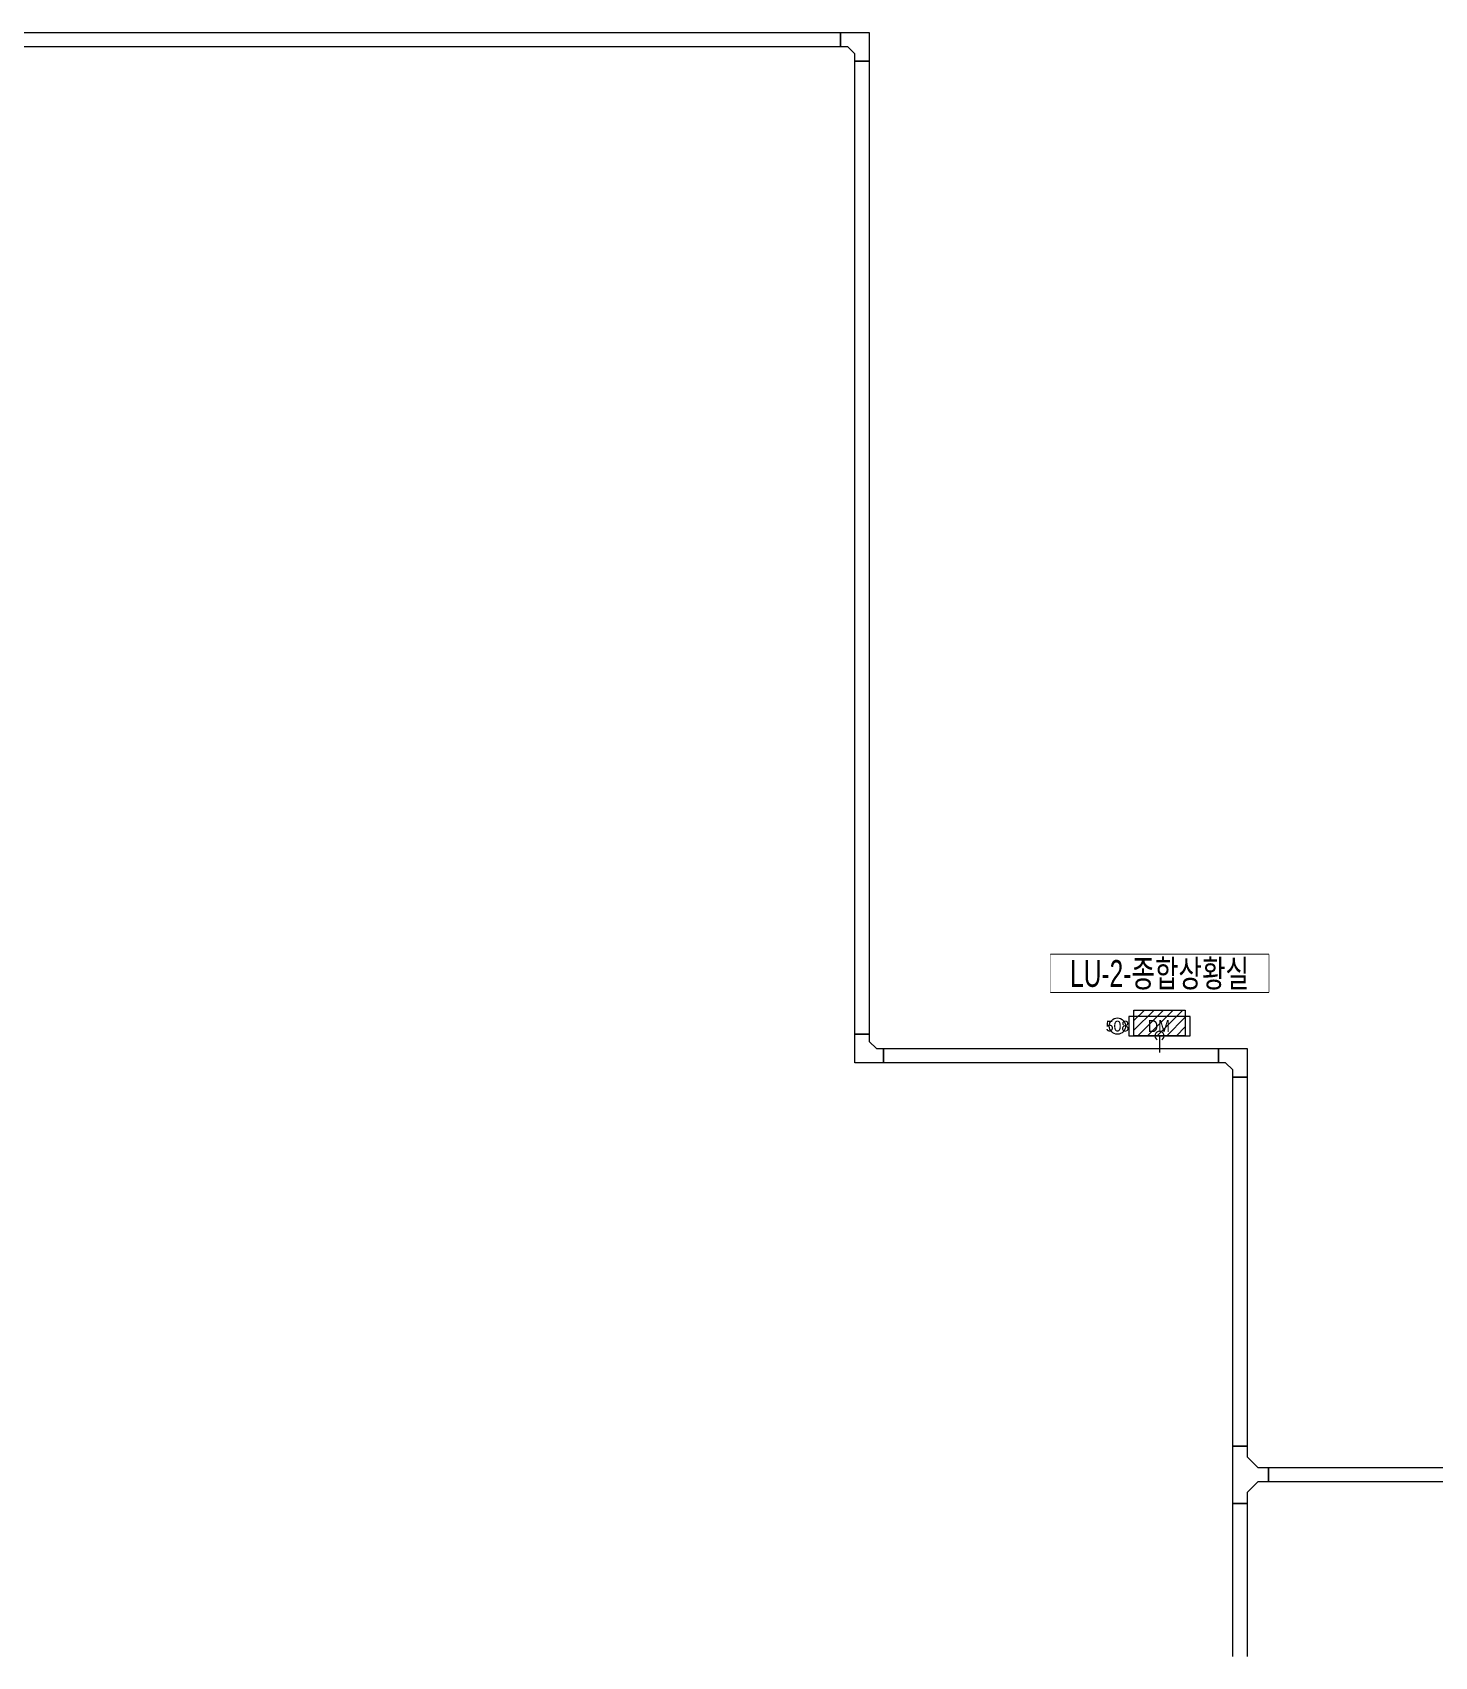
# Model space of a CAD drawing. Header units: millimetres. Extents: x 89450 to 753248, y -530175 to 1209785.
# Drawn here: x 289820 to 309450, y -170650 to -147916 of the extents above; entities that cross this region are included whole.
import ezdxf
from ezdxf.enums import TextEntityAlignment as Align

# ---------------------------------------------------------------- set-up
doc = ezdxf.new("R2010")
doc.units = ezdxf.units.MM
doc.header["$LTSCALE"] = 150
for name, color, linetype in [('------01 Distribution Panel_UPS_Emgency', 232, 'Continuous'), ('-----29 Indicator', 1, 'Continuous'), ('-----99 EPMS CABLE DUCT', 4, 'Continuous'), ('-----99 EPMS CONDUIT', 4, 'Continuous'), ('-----99 EPMS DEVICE', 3, 'Continuous')]:
    doc.layers.add(name, color=color, linetype=linetype)
doc.styles.add('ELEC', font='')
doc.styles.get('ELEC').set_extended_font_data('Dotum')

# ---------------------------------------------------------------- blocks, each defined once
blk = doc.blocks.new('A02')
h = blk.add_hatch()
h.set_pattern_fill('ANSI31', color=161, scale=25, style=0)
h.set_pattern_definition([(45, (-2000, -19200), (-56.1266, 56.1266), [])])
h.paths.add_polyline_path([(-300, 300), (-300, 0), (300, 0), (300, 300)])
at = {"color": 161}
blk.add_lwpolyline([(300, 0), (-300, 0), (-300, 300), (300, 300)], close=True, dxfattribs=at)
blk = doc.blocks.new('zw$32E')
for p, q in [((100, 0), (0, 0)), ((0, 0), (0, -400)), ((100, -75), (100, 0)), ((175, -150), (100, -75)), ((250, -150), (175, -150)), ((250, -250), (250, -150)), ((100, -325), (175, -250)), ((100, -400), (100, -325)), ((175, -250), (250, -250)), ((0, -400), (100, -400))]:
    blk.add_line(p, q)

msp = doc.modelspace()

# ---------------------------------------------------------------- linework, layer by layer
at = {"layer": '------01 Distribution Panel_UPS_Emgency', "color": 1, "elevation": 0}
msp.add_lwpolyline([(304073, -161350), (307128, -161350), (307128, -160825), (304073, -160825)], close=True, dxfattribs=at)
at = {"layer": '-----29 Indicator'}
msp.add_circle((305011, -161825), 114, dxfattribs=at)
at = {"layer": '-----99 EPMS CABLE DUCT'}
for points in [[(274398, -147916), (301135, -147916), (301135, -148116), (274398, -148116)], [(301335, -148316), (301535, -148316), (301535, -161939), (301335, -161939)], [(301735, -162139), (306425, -162139), (306425, -162339), (301735, -162339)], [(306625, -162539), (306825, -162539), (306825, -167706), (306625, -167706)], [(307125, -168206), (307125, -168006), (321512, -168006), (321512, -168206)]]:
    msp.add_lwpolyline(points, close=True, dxfattribs=at)
for points in [[(301135, -148116), (301135, -147916), (301535, -147916), (301535, -148316), (301335, -148316), (301335, -148216), (301235, -148116), (301135, -148116)], [(301735, -162139), (301735, -162339), (301335, -162339), (301335, -161939), (301535, -161939), (301535, -162039), (301635, -162139), (301735, -162139)], [(306425, -162339), (306425, -162139), (306825, -162139), (306825, -162539), (306625, -162539), (306625, -162439), (306525, -162339), (306425, -162339)], [(306625, -170650), (306625, -168506), (306825, -168506), (306825, -170650)]]:
    msp.add_lwpolyline(points, dxfattribs=at)
at = {"layer": '-----99 EPMS CONDUIT'}
msp.add_line((305600, -161960), (305600, -162193), dxfattribs=at)
msp.add_arc((305600, -161960), 63.8, 300, 240, dxfattribs=at)
at = {"layer": '-----99 EPMS DEVICE', "color": 2, "elevation": 0}
msp.add_lwpolyline([(306031, -161690), (305170, -161690), (305170, -161960), (306031, -161960)], close=True, dxfattribs=at)

# ---------------------------------------------------------------- block references
at = {"layer": '------01 Distribution Panel_UPS_Emgency', "xscale": 1.2, "yscale": 1.2, "zscale": 1.2, "rotation": 180}
msp.add_blockref('A02', (305600, -161600), dxfattribs=at)
at = {"layer": '-----99 EPMS CABLE DUCT', "xscale": -2, "yscale": 2, "zscale": 2, "rotation": 180}
msp.add_blockref('zw$32E', (306625, -168506), dxfattribs=at)

# ---------------------------------------------------------------- texts
at = {"layer": '-----29 Indicator', "style": 'ELEC'}
msp.add_text('508', height=150, dxfattribs=at).set_placement((305011, -161825), align=Align.MIDDLE_CENTER)
at = {"layer": '-----99 EPMS DEVICE', "color": 2, "style": 'ELEC', "width": 0.9}
msp.add_text('DM', height=168, dxfattribs=at).set_placement((305591, -161825), align=Align.MIDDLE)

# ---------------------------------------------------------------- next in the draw order: wipeouts: each hides what was drawn before it
at = {"color": 1}
msp.add_wipeout([(304073, -161350), (307128, -161350), (307128, -160825), (304073, -160825)], dxfattribs=at).dxf.layer = '------01 Distribution Panel_UPS_Emgency'

# ---------------------------------------------------------------- next in the draw order: texts
at = {"layer": '------01 Distribution Panel_UPS_Emgency', "style": 'ELEC', "width": 0.7}
msp.add_text('LU-2-종합상황실', height=375, dxfattribs=at).set_placement((305600, -161088), align=Align.MIDDLE_CENTER)

doc.saveas('drawing.dxf')
